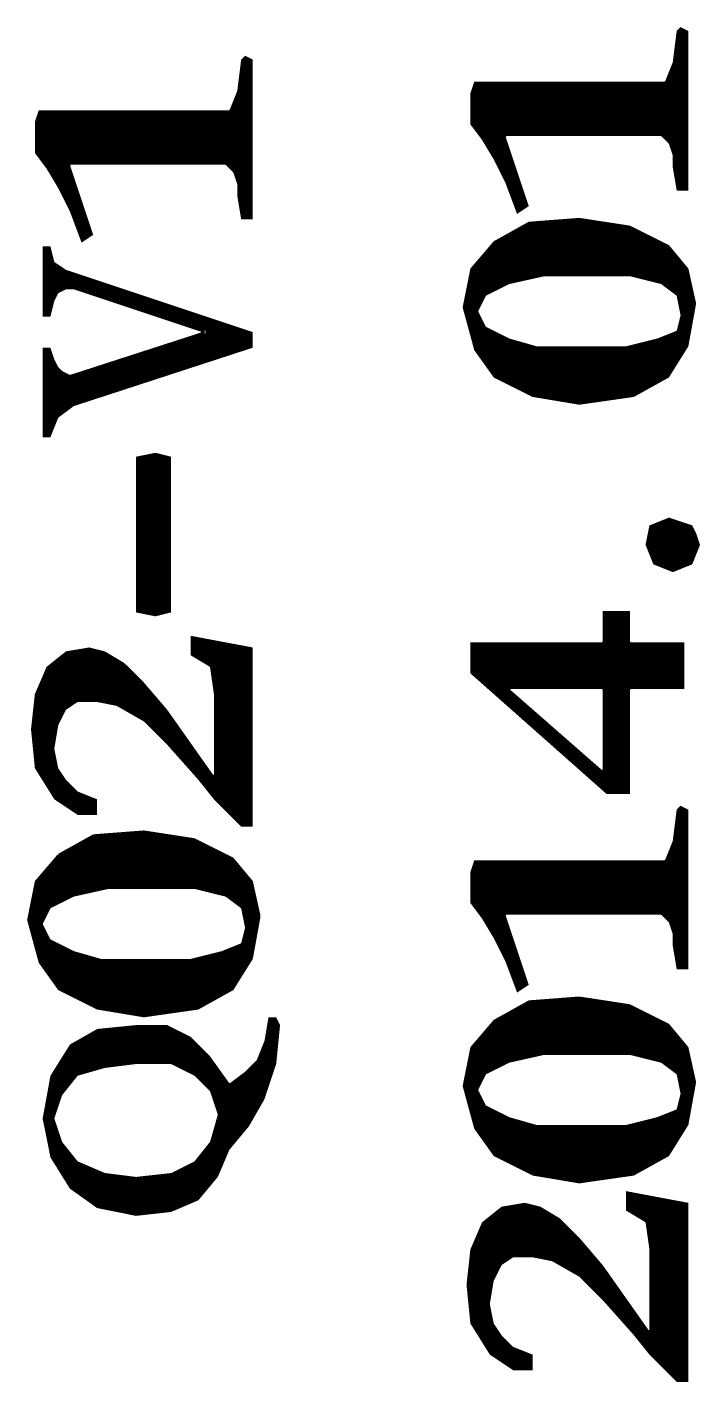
# Model space of a CAD drawing. Extents: x 24 to 194, y 25 to 135.
# Drawn here: x 124.43 to 128.82, y 44.69 to 53.53 of the extents above; entities that cross this region are included whole.
import ezdxf

# ---------------------------------------------------------------- set-up
doc = ezdxf.new("R2010")
doc.units = 0
doc.layers.add('SILKSCREENTOP_P', color=7, linetype='CONTINUOUS')

msp = doc.modelspace()

# ---------------------------------------------------------------- linework, layer by layer
at = {"layer": 'SILKSCREENTOP_P', "const_width": 0.0254}
for points in [[(128.730502, 53.497988), (128.694942, 53.515768), (128.679194, 53.50002), (128.654302, 53.301138), (128.65354, 53.297836), (128.60274, 53.170836), (128.590802, 53.162962), (127.355346, 53.162962), (127.333502, 53.09743), (127.333502, 52.900326), (127.407162, 52.802282), (127.407924, 52.801012), (127.484124, 52.674012), (127.484632, 52.67325), (127.560832, 52.52085), (127.56134, 52.51958), (127.631952, 52.331366), (127.686816, 52.367942), (127.537464, 52.815998), (127.549402, 52.832762), (128.565402, 52.832762), (128.574546, 52.828952), (128.625346, 52.778152), (128.628394, 52.773326), (128.653794, 52.697126), (128.654302, 52.693062), (128.654302, 52.617878), (128.677924, 52.477162), (128.730502, 52.477162), (128.730502, 53.497988)], [(128.6764, 52.485544), (128.6764, 53.478176)], [(128.7018, 52.477162), (128.7018, 53.512212)], [(128.7272, 52.477162), (128.7272, 53.499512)], [(125.888496, 53.311298), (125.852936, 53.329078), (125.837188, 53.31333), (125.812296, 53.114448), (125.811534, 53.111146), (125.760734, 52.984146), (125.748796, 52.976272), (124.51334, 52.976272), (124.491496, 52.91074), (124.491496, 52.71389), (124.565156, 52.615592), (124.565918, 52.614576), (124.642118, 52.487576), (124.642626, 52.48656), (124.718826, 52.33416), (124.719334, 52.33289), (124.789946, 52.144676), (124.84481, 52.181252), (124.695458, 52.629308), (124.707396, 52.646072), (125.723396, 52.646072), (125.73254, 52.642262), (125.78334, 52.591462), (125.786388, 52.586636), (125.811788, 52.510436), (125.812296, 52.506372), (125.812296, 52.431188), (125.835918, 52.290472), (125.888496, 52.290472), (125.888496, 53.311298)], [(125.857, 52.290472), (125.857, 53.327046)], [(125.8824, 52.290472), (125.8824, 53.314346)], [(128.651, 52.705254), (128.651, 53.29174)], [(125.8316, 52.315872), (125.8316, 53.269134)], [(128.6256, 52.777898), (128.6256, 53.22824)], [(127.3556, 52.871116), (127.3556, 53.162962)], [(127.381, 52.83708), (127.381, 53.162962)], [(127.4064, 52.803298), (127.4064, 53.162962)], [(127.4318, 52.761388), (127.4318, 53.162962)], [(127.4572, 52.71897), (127.4572, 53.162962)], [(127.4826, 52.676806), (127.4826, 53.162962)], [(127.508, 52.626514), (127.508, 53.162962)], [(127.5334, 52.575714), (127.5334, 53.162962)], [(127.5588, 52.832762), (127.5588, 53.162962)], [(127.5842, 52.832762), (127.5842, 53.162962)], [(127.6096, 52.832762), (127.6096, 53.162962)], [(127.635, 52.832762), (127.635, 53.162962)], [(127.6604, 52.832762), (127.6604, 53.162962)], [(127.6858, 52.832762), (127.6858, 53.162962)], [(127.7112, 52.832762), (127.7112, 53.162962)], [(127.7366, 52.832762), (127.7366, 53.162962)], [(127.762, 52.832762), (127.762, 53.162962)], [(127.7874, 52.832762), (127.7874, 53.162962)], [(127.8128, 52.832762), (127.8128, 53.162962)], [(127.8382, 52.832762), (127.8382, 53.162962)], [(127.8636, 52.832762), (127.8636, 53.162962)], [(127.889, 52.832762), (127.889, 53.162962)], [(127.9144, 52.832762), (127.9144, 53.162962)], [(127.9398, 52.832762), (127.9398, 53.162962)], [(127.9652, 52.832762), (127.9652, 53.162962)], [(127.9906, 52.832762), (127.9906, 53.162962)], [(128.016, 52.832762), (128.016, 53.162962)], [(128.0414, 52.832762), (128.0414, 53.162962)], [(128.0668, 52.832762), (128.0668, 53.162962)], [(128.0922, 52.832762), (128.0922, 53.162962)], [(128.1176, 52.832762), (128.1176, 53.162962)], [(128.143, 52.832762), (128.143, 53.162962)], [(128.1684, 52.832762), (128.1684, 53.162962)], [(128.1938, 52.832762), (128.1938, 53.162962)], [(128.2192, 52.832762), (128.2192, 53.162962)], [(128.2446, 52.832762), (128.2446, 53.162962)], [(128.27, 52.832762), (128.27, 53.162962)], [(128.2954, 52.832762), (128.2954, 53.162962)], [(128.3208, 52.832762), (128.3208, 53.162962)], [(128.3462, 52.832762), (128.3462, 53.162962)], [(128.3716, 52.832762), (128.3716, 53.162962)], [(128.397, 52.832762), (128.397, 53.162962)], [(128.4224, 52.832762), (128.4224, 53.162962)], [(128.4478, 52.832762), (128.4478, 53.162962)], [(128.4732, 52.832762), (128.4732, 53.162962)], [(128.4986, 52.832762), (128.4986, 53.162962)], [(128.524, 52.832762), (128.524, 53.162962)], [(128.5494, 52.832762), (128.5494, 53.162962)], [(128.5748, 52.828698), (128.5748, 53.162962)], [(128.6002, 52.803298), (128.6002, 53.167026)], [(125.7808, 52.594002), (125.7808, 53.034692)], [(125.8062, 52.526946), (125.8062, 53.098192)], [(124.5108, 52.688236), (124.5108, 52.968398)], [(124.5362, 52.6542), (124.5362, 52.976272)], [(124.5616, 52.620418), (124.5616, 52.976272)], [(124.587, 52.57927), (124.587, 52.976272)], [(124.6124, 52.537106), (124.6124, 52.976272)], [(124.6378, 52.494688), (124.6378, 52.976272)], [(124.6632, 52.445412), (124.6632, 52.976272)], [(124.6886, 52.394612), (124.6886, 52.976272)], [(124.714, 52.646072), (124.714, 52.976272)], [(124.7394, 52.646072), (124.7394, 52.976272)], [(124.7648, 52.646072), (124.7648, 52.976272)], [(124.7902, 52.646072), (124.7902, 52.976272)], [(124.8156, 52.646072), (124.8156, 52.976272)], [(124.841, 52.646072), (124.841, 52.976272)], [(124.8664, 52.646072), (124.8664, 52.976272)], [(124.8918, 52.646072), (124.8918, 52.976272)], [(124.9172, 52.646072), (124.9172, 52.976272)], [(124.9426, 52.646072), (124.9426, 52.976272)], [(124.968, 52.646072), (124.968, 52.976272)], [(124.9934, 52.646072), (124.9934, 52.976272)], [(125.0188, 52.646072), (125.0188, 52.976272)], [(125.0442, 52.646072), (125.0442, 52.976272)], [(125.0696, 52.646072), (125.0696, 52.976272)], [(125.095, 52.646072), (125.095, 52.976272)], [(125.1204, 52.646072), (125.1204, 52.976272)], [(125.1458, 52.646072), (125.1458, 52.976272)], [(125.1712, 52.646072), (125.1712, 52.976272)], [(125.1966, 52.646072), (125.1966, 52.976272)], [(125.222, 52.646072), (125.222, 52.976272)], [(125.2474, 52.646072), (125.2474, 52.976272)], [(125.2728, 52.646072), (125.2728, 52.976272)], [(125.2982, 52.646072), (125.2982, 52.976272)], [(125.3236, 52.646072), (125.3236, 52.976272)], [(125.349, 52.646072), (125.349, 52.976272)], [(125.3744, 52.646072), (125.3744, 52.976272)], [(125.3998, 52.646072), (125.3998, 52.976272)], [(125.4252, 52.646072), (125.4252, 52.976272)], [(125.4506, 52.646072), (125.4506, 52.976272)], [(125.476, 52.646072), (125.476, 52.976272)], [(125.5014, 52.646072), (125.5014, 52.976272)], [(125.5268, 52.646072), (125.5268, 52.976272)], [(125.5522, 52.646072), (125.5522, 52.976272)], [(125.5776, 52.646072), (125.5776, 52.976272)], [(125.603, 52.646072), (125.603, 52.976272)], [(125.6284, 52.646072), (125.6284, 52.976272)], [(125.6538, 52.646072), (125.6538, 52.976272)], [(125.6792, 52.646072), (125.6792, 52.976272)], [(125.7046, 52.646072), (125.7046, 52.976272)], [(125.73, 52.644294), (125.73, 52.976272)], [(125.7554, 52.619402), (125.7554, 52.97805)], [(127.5588, 52.524914), (127.5588, 52.751736)], [(127.5842, 52.458874), (127.5842, 52.675536)], [(127.6096, 52.391056), (127.6096, 52.599336)], [(124.714, 52.343812), (124.714, 52.573682)], [(124.7394, 52.27955), (124.7394, 52.497482)], [(127.635, 52.333398), (127.635, 52.523136)], [(124.7648, 52.211732), (124.7648, 52.421282)], [(127.6604, 52.350416), (127.6604, 52.446936)], [(124.7902, 52.14493), (124.7902, 52.345082)], [(127.6858, 52.367434), (127.6858, 52.370736)], [(124.8156, 52.161948), (124.8156, 52.268882)], [(128.781048, 51.727608), (128.731518, 51.95062), (128.608328, 52.098702), (128.358392, 52.22367), (128.031494, 52.273708), (127.705612, 52.248816), (127.48133, 52.124102), (127.33274, 51.95062), (127.28321, 51.70297), (127.357886, 51.42865), (127.481838, 51.255168), (127.731266, 51.130454), (128.032256, 51.080162), (128.383538, 51.130454), (128.607312, 51.25466), (128.731264, 51.453034), (128.781048, 51.727608)], [(127.6858, 51.892454), (127.6858, 52.23764)], [(127.7112, 51.898042), (127.7112, 52.24907)], [(127.7366, 51.90363), (127.7366, 52.251102)], [(127.762, 51.909472), (127.762, 52.253134)], [(127.7874, 51.91506), (127.7874, 52.255166)], [(127.8128, 51.918362), (127.8128, 52.256944)], [(127.8382, 51.918362), (127.8382, 52.258976)], [(127.8636, 51.918362), (127.8636, 52.261008)], [(127.889, 51.918362), (127.889, 52.262786)], [(127.9144, 51.918362), (127.9144, 52.264818)], [(127.9398, 51.918362), (127.9398, 52.26685)], [(127.9652, 51.918362), (127.9652, 52.268628)], [(127.9906, 51.918362), (127.9906, 52.27066)], [(128.016, 51.918362), (128.016, 52.272692)], [(128.0414, 51.918362), (128.0414, 52.272438)], [(128.0668, 51.918362), (128.0668, 52.268374)], [(128.0922, 51.918362), (128.0922, 52.264564)], [(128.1176, 51.918362), (128.1176, 52.2605)], [(128.143, 51.918362), (128.143, 52.25669)], [(128.1684, 51.918362), (128.1684, 52.25288)], [(128.1938, 51.918362), (128.1938, 52.248816)], [(128.2192, 51.918362), (128.2192, 52.245006)], [(128.2446, 51.918362), (128.2446, 52.240942)], [(128.27, 51.918362), (128.27, 52.237132)], [(128.2954, 51.918362), (128.2954, 52.233322)], [(128.3208, 51.918362), (128.3208, 52.229258)], [(124.841, 52.178712), (124.841, 52.192682)], [(127.508, 51.835558), (127.508, 52.139088)], [(127.5334, 51.848258), (127.5334, 52.153058)], [(127.5588, 51.860958), (127.5588, 52.167282)], [(127.5842, 51.869848), (127.5842, 52.181252)], [(127.6096, 51.875436), (127.6096, 52.195476)], [(127.635, 51.881278), (127.635, 52.209446)], [(127.6604, 51.886866), (127.6604, 52.22367)], [(128.3462, 51.918362), (128.3462, 52.225448)], [(128.3716, 51.91633), (128.3716, 52.216812)], [(128.397, 51.90998), (128.397, 52.204112)], [(128.4224, 51.90363), (128.4224, 52.191412)], [(128.4478, 51.89728), (128.4478, 52.178712)], [(128.4732, 51.89093), (128.4732, 52.166012)], [(128.4986, 51.88458), (128.4986, 52.153312)], [(128.524, 51.87823), (128.524, 52.140612)], [(125.888496, 51.532028), (124.677932, 51.93538), (124.675138, 51.936904), (124.598938, 51.987704), (124.593604, 51.995324), (124.57049, 52.087272), (124.542296, 52.087272), (124.542296, 51.655472), (124.57049, 51.655472), (124.593604, 51.74742), (124.59462, 51.74996), (124.62002, 51.80076), (124.625608, 51.806602), (124.676408, 51.832002), (124.681996, 51.833272), (124.732796, 51.833272), (124.73686, 51.83251), (125.57506, 51.55311), (125.57506, 51.52898), (124.71146, 51.24958), (124.701808, 51.250342), (124.651008, 51.275742), (124.647706, 51.278028), (124.622306, 51.303428), (124.62002, 51.30673), (124.59462, 51.35753), (124.593858, 51.359308), (124.571252, 51.426872), (124.542296, 51.426872), (124.542296, 50.868072), (124.57176, 50.868072), (124.619512, 50.986944), (124.623576, 50.992532), (124.725176, 51.068732), (124.728986, 51.07051), (125.888496, 51.448716), (125.888496, 51.532028)], [(124.5616, 51.655472), (124.5616, 52.087272)], [(127.4318, 51.797458), (127.4318, 52.06619)], [(127.4572, 51.810158), (127.4572, 52.095908)], [(127.4826, 51.822858), (127.4826, 52.124864)], [(128.5494, 51.87188), (128.5494, 52.127912)], [(128.5748, 51.863752), (128.5748, 52.115212)], [(128.6002, 51.844702), (128.6002, 52.102512)], [(128.6256, 51.825652), (128.6256, 52.077874)], [(124.587, 51.721258), (124.587, 52.021486)], [(124.6124, 51.785774), (124.6124, 51.978814)], [(124.6378, 51.812698), (124.6378, 51.961796)], [(127.3556, 51.437032), (127.3556, 51.97729)], [(127.381, 51.724052), (127.381, 52.007008)], [(127.4064, 51.774852), (127.4064, 52.036726)], [(128.651, 51.806602), (128.651, 52.047394)], [(128.6764, 51.787298), (128.6764, 52.016914)], [(128.7018, 51.669696), (128.7018, 51.986434)], [(124.6632, 51.825398), (124.6632, 51.944778)], [(124.6886, 51.833272), (124.6886, 51.932078)], [(124.714, 51.833272), (124.714, 51.923442)], [(124.7394, 51.831748), (124.7394, 51.91506)], [(124.7648, 51.823366), (124.7648, 51.906678)], [(124.7902, 51.81473), (124.7902, 51.898042)], [(124.8156, 51.806348), (124.8156, 51.88966)], [(124.841, 51.797966), (124.841, 51.881278)], [(127.3302, 51.53025), (127.3302, 51.938428)], [(128.704848, 51.648614), (128.679448, 51.547014), (128.671828, 51.538124), (128.544828, 51.487324), (128.54305, 51.486816), (128.33985, 51.436016), (128.336802, 51.435762), (127.752602, 51.435762), (127.7493, 51.43627), (127.5715, 51.48707), (127.569214, 51.487832), (127.416814, 51.564032), (127.411226, 51.56962), (127.360426, 51.67122), (127.360426, 51.68265), (127.411226, 51.78425), (127.416814, 51.789838), (127.569214, 51.866038), (127.572008, 51.867308), (127.800608, 51.918108), (127.803402, 51.918362), (128.362202, 51.918362), (128.36525, 51.917854), (128.56845, 51.867054), (128.573022, 51.865022), (128.674622, 51.788822), (128.679448, 51.781202), (128.704848, 51.654202), (128.704848, 51.648614)], [(128.7272, 51.446684), (128.7272, 51.955954)], [(124.8664, 51.78933), (124.8664, 51.872642)], [(124.8918, 51.780948), (124.8918, 51.86426)], [(124.9172, 51.772566), (124.9172, 51.855878)], [(124.9426, 51.76393), (124.9426, 51.847242)], [(124.968, 51.755548), (124.968, 51.83886)], [(124.9934, 51.747166), (124.9934, 51.830478)], [(125.0188, 51.73853), (125.0188, 51.821842)], [(125.0442, 51.730148), (125.0442, 51.81346)], [(125.0696, 51.721766), (125.0696, 51.805078)], [(125.095, 51.71313), (125.095, 51.796442)], [(125.1204, 51.704748), (125.1204, 51.78806)], [(127.3048, 51.623214), (127.3048, 51.811428)], [(128.7526, 51.570636), (128.7526, 51.855878)], [(125.1458, 51.696366), (125.1458, 51.779678)], [(125.1712, 51.68773), (125.1712, 51.771042)], [(125.1966, 51.679348), (125.1966, 51.76266)], [(125.222, 51.670966), (125.222, 51.754278)], [(125.2474, 51.66233), (125.2474, 51.745642)], [(125.2728, 51.653948), (125.2728, 51.73726)], [(125.2982, 51.645566), (125.2982, 51.728878)], [(125.3236, 51.63693), (125.3236, 51.720242)], [(125.349, 51.628548), (125.349, 51.71186)], [(125.3744, 51.620166), (125.3744, 51.703478)], [(128.778, 51.710336), (128.778, 51.741578)], [(125.3998, 51.61153), (125.3998, 51.694842)], [(125.4252, 51.603148), (125.4252, 51.68646)], [(125.4506, 51.594766), (125.4506, 51.678078)], [(125.476, 51.58613), (125.476, 51.669442)], [(125.5014, 51.577748), (125.5014, 51.66106)], [(125.5268, 51.569366), (125.5268, 51.652678)], [(125.5522, 51.56073), (125.5522, 51.644042)], [(125.5776, 51.552094), (125.5776, 51.63566)], [(125.603, 51.355752), (125.603, 51.627278)], [(125.6284, 51.36388), (125.6284, 51.618642)], [(125.6538, 51.372262), (125.6538, 51.61026)], [(127.381, 51.396138), (127.381, 51.629818)], [(128.7018, 51.406044), (128.7018, 51.636676)], [(125.5522, 51.338988), (125.5522, 51.521614)], [(125.5776, 51.34737), (125.5776, 51.53025)], [(125.6792, 51.38039), (125.6792, 51.601878)], [(125.7046, 51.388772), (125.7046, 51.593242)], [(125.73, 51.397154), (125.73, 51.58486)], [(125.7554, 51.405282), (125.7554, 51.576478)], [(125.7808, 51.413664), (125.7808, 51.567842)], [(125.8062, 51.421792), (125.8062, 51.55946)], [(125.8316, 51.430174), (125.8316, 51.551078)], [(125.857, 51.438556), (125.857, 51.542442)], [(125.8824, 51.446684), (125.8824, 51.53406)], [(127.4064, 51.360578), (127.4064, 51.579018)], [(127.4318, 51.325018), (127.4318, 51.556412)], [(127.4572, 51.289458), (127.4572, 51.543712)], [(127.4826, 51.25466), (127.4826, 51.531012)], [(128.6256, 51.284124), (128.6256, 51.519836)], [(128.651, 51.324764), (128.651, 51.529996)], [(128.6764, 51.365404), (128.6764, 51.541426)], [(125.2982, 51.256184), (125.2982, 51.439572)], [(125.3236, 51.264566), (125.3236, 51.4477)], [(125.349, 51.272694), (125.349, 51.455828)], [(125.3744, 51.281076), (125.3744, 51.46421)], [(125.3998, 51.289458), (125.3998, 51.472338)], [(125.4252, 51.297586), (125.4252, 51.48072)], [(125.4506, 51.305968), (125.4506, 51.488848)], [(125.476, 51.314096), (125.476, 51.496976)], [(125.5014, 51.322478), (125.5014, 51.505358)], [(125.5268, 51.33086), (125.5268, 51.513486)], [(127.508, 51.24196), (127.508, 51.518312)], [(127.5334, 51.22926), (127.5334, 51.505612)], [(127.5588, 51.21656), (127.5588, 51.492912)], [(127.5842, 51.20386), (127.5842, 51.48326)], [(127.6096, 51.19116), (127.6096, 51.476148)], [(127.635, 51.17846), (127.635, 51.468782)], [(127.6604, 51.16576), (127.6604, 51.46167)], [(127.6858, 51.15306), (127.6858, 51.454304)], [(127.7112, 51.14036), (127.7112, 51.446938)], [(127.7366, 51.129438), (127.7366, 51.439826)], [(127.762, 51.125374), (127.762, 51.435762)], [(127.7874, 51.121056), (127.7874, 51.435762)], [(127.8128, 51.116738), (127.8128, 51.435762)], [(127.8382, 51.112674), (127.8382, 51.435762)], [(127.8636, 51.108356), (127.8636, 51.435762)], [(127.889, 51.104038), (127.889, 51.435762)], [(127.9144, 51.099974), (127.9144, 51.435762)], [(127.9398, 51.095656), (127.9398, 51.435762)], [(127.9652, 51.091338), (127.9652, 51.435762)], [(127.9906, 51.087274), (127.9906, 51.435762)], [(128.016, 51.082956), (128.016, 51.435762)], [(128.0414, 51.081686), (128.0414, 51.435762)], [(128.0668, 51.085242), (128.0668, 51.435762)], [(128.0922, 51.088798), (128.0922, 51.435762)], [(128.1176, 51.092354), (128.1176, 51.435762)], [(128.143, 51.096164), (128.143, 51.435762)], [(128.1684, 51.09972), (128.1684, 51.435762)], [(128.1938, 51.103276), (128.1938, 51.435762)], [(128.2192, 51.107086), (128.2192, 51.435762)], [(128.2446, 51.110642), (128.2446, 51.435762)], [(128.27, 51.114198), (128.27, 51.435762)], [(128.2954, 51.117754), (128.2954, 51.435762)], [(128.3208, 51.121564), (128.3208, 51.435762)], [(128.3462, 51.12512), (128.3462, 51.43754)], [(128.3716, 51.128676), (128.3716, 51.44389)], [(128.397, 51.13782), (128.397, 51.45024)], [(128.4224, 51.152044), (128.4224, 51.45659)], [(128.4478, 51.166014), (128.4478, 51.46294)], [(128.4732, 51.180238), (128.4732, 51.46929)], [(128.4986, 51.194462), (128.4986, 51.47564)], [(128.524, 51.208432), (128.524, 51.48199)], [(128.5494, 51.222656), (128.5494, 51.489356)], [(128.5748, 51.236626), (128.5748, 51.499516)], [(128.6002, 51.25085), (128.6002, 51.509676)], [(124.5616, 50.868072), (124.5616, 51.426872)], [(124.587, 50.905918), (124.587, 51.379882)], [(125.0188, 51.165252), (125.0188, 51.349148)], [(125.0442, 51.17338), (125.0442, 51.357276)], [(125.0696, 51.181762), (125.0696, 51.365658)], [(125.095, 51.18989), (125.095, 51.373786)], [(125.1204, 51.198272), (125.1204, 51.381914)], [(125.1458, 51.206654), (125.1458, 51.390296)], [(125.1712, 51.214782), (125.1712, 51.398424)], [(125.1966, 51.223164), (125.1966, 51.406552)], [(125.222, 51.231292), (125.222, 51.414934)], [(125.2474, 51.239674), (125.2474, 51.423062)], [(125.2728, 51.248056), (125.2728, 51.43119)], [(124.6124, 50.969418), (124.6124, 51.32197)], [(124.6378, 51.0032), (124.6378, 51.287934)], [(124.6632, 51.02225), (124.6632, 51.269646)], [(124.6886, 51.0413), (124.6886, 51.256946)], [(124.7394, 51.074066), (124.7394, 51.258724)], [(124.7648, 51.082194), (124.7648, 51.266852)], [(124.7902, 51.090576), (124.7902, 51.275234)], [(124.8156, 51.098958), (124.8156, 51.283362)], [(124.841, 51.107086), (124.841, 51.29149)], [(124.8664, 51.115468), (124.8664, 51.299872)], [(124.8918, 51.123596), (124.8918, 51.308)], [(124.9172, 51.131978), (124.9172, 51.316128)], [(124.9426, 51.14036), (124.9426, 51.32451)], [(124.968, 51.148488), (124.968, 51.332638)], [(124.9934, 51.15687), (124.9934, 51.34102)], [(124.714, 51.06035), (124.714, 51.250596)], [(125.355096, 50.718466), (125.265942, 50.740818), (125.151896, 50.717958), (125.151896, 49.722786), (125.265942, 49.699926), (125.355096, 49.722278), (125.355096, 50.718466)], [(125.1966, 49.713896), (125.1966, 50.726848)], [(125.222, 49.708816), (125.222, 50.731928)], [(125.2474, 49.703736), (125.2474, 50.737008)], [(125.2728, 49.701704), (125.2728, 50.73904)], [(125.2982, 49.708054), (125.2982, 50.73269)], [(125.3236, 49.714404), (125.3236, 50.72634)], [(125.1712, 49.718976), (125.1712, 50.721768)], [(125.349, 49.720754), (125.349, 50.71999)], [(128.80594, 50.153316), (128.782318, 50.224436), (128.759712, 50.269648), (128.61671, 50.3174), (128.500378, 50.270664), (128.47701, 50.154332), (128.524508, 50.035714), (128.641602, 49.988978), (128.75895, 50.035714), (128.80594, 50.153316)], [(128.5494, 50.025808), (128.5494, 50.290476)], [(128.5748, 50.015648), (128.5748, 50.300636)], [(128.6002, 50.005488), (128.6002, 50.310796)], [(128.6256, 49.995328), (128.6256, 50.314352)], [(128.651, 49.992534), (128.651, 50.305716)], [(128.6764, 50.002694), (128.6764, 50.297334)], [(128.7018, 50.012854), (128.7018, 50.288952)], [(128.4986, 50.100484), (128.4986, 50.262028)], [(128.524, 50.036984), (128.524, 50.280316)], [(128.7272, 50.023014), (128.7272, 50.280316)], [(128.7526, 50.033174), (128.7526, 50.271934)], [(128.778, 50.083466), (128.778, 50.232818)], [(128.8034, 50.146966), (128.8034, 50.160936)], [(128.705102, 49.505362), (128.362202, 49.505362), (128.349502, 49.518062), (128.349502, 49.708562), (128.197102, 49.708562), (128.197102, 49.518062), (128.184402, 49.505362), (127.333502, 49.505362), (127.333502, 49.32045), (128.214628, 48.540162), (128.349502, 48.540162), (128.349502, 49.213262), (128.362202, 49.225962), (128.705102, 49.225962), (128.705102, 49.505362)], [(128.2192, 48.540162), (128.2192, 49.708562)], [(128.2446, 48.540162), (128.2446, 49.708562)], [(128.27, 48.540162), (128.27, 49.708562)], [(128.2954, 48.540162), (128.2954, 49.708562)], [(128.3208, 48.540162), (128.3208, 49.708562)], [(128.3462, 48.540162), (128.3462, 49.708562)], [(125.888496, 49.473104), (125.507496, 49.544732), (125.507496, 49.440084), (125.6284, 49.367694), (125.634496, 49.35855), (125.659896, 49.18075), (125.659896, 49.178972), (125.659896, 48.645572), (125.636782, 48.638206), (125.33249, 49.069498), (125.180852, 49.246536), (125.055122, 49.372012), (124.93117, 49.446434), (124.833888, 49.470818), (124.68733, 49.446434), (124.56541, 49.348898), (124.491242, 49.17567), (124.46635, 48.950372), (124.491242, 48.700436), (124.615194, 48.502062), (124.762006, 48.404272), (124.872496, 48.404272), (124.872496, 48.484536), (124.753624, 48.532034), (124.749306, 48.534828), (124.673106, 48.611028), (124.671582, 48.61306), (124.620782, 48.68926), (124.61875, 48.693832), (124.59335, 48.820832), (124.593096, 48.823372), (124.59335, 48.825404), (124.61875, 48.977804), (124.62002, 48.98136), (124.67082, 49.08296), (124.675138, 49.087786), (124.751338, 49.138586), (124.758196, 49.140872), (124.885196, 49.140872), (124.887736, 49.140618), (125.014736, 49.115218), (125.018546, 49.113694), (125.196346, 49.012094), (125.19914, 49.010062), (125.35154, 48.857662), (125.352048, 48.857154), (125.555248, 48.628554), (125.555502, 48.628046), (125.656848, 48.501554), (125.83033, 48.328072), (125.888496, 48.328072), (125.888496, 49.473104)], [(125.5268, 49.428654), (125.5268, 49.540922)], [(125.5522, 49.413414), (125.5522, 49.53635)], [(125.5776, 49.398174), (125.5776, 49.531524)], [(125.603, 49.382934), (125.603, 49.526698)], [(125.6284, 49.367694), (125.6284, 49.521872)], [(125.6538, 49.222914), (125.6538, 49.5173)], [(125.6792, 48.479202), (125.6792, 49.512474)], [(125.7046, 48.453802), (125.7046, 49.507648)], [(125.73, 48.428402), (125.73, 49.502822)], [(125.7554, 48.403002), (125.7554, 49.49825)], [(125.7808, 48.377602), (125.7808, 49.493424)], [(125.8062, 48.352202), (125.8062, 49.488598)], [(127.3556, 49.300892), (127.3556, 49.505362)], [(127.381, 49.27854), (127.381, 49.505362)], [(127.4064, 49.255934), (127.4064, 49.505362)], [(127.4318, 49.233582), (127.4318, 49.505362)], [(127.4572, 49.210976), (127.4572, 49.505362)], [(127.4826, 49.188624), (127.4826, 49.505362)], [(127.508, 49.166018), (127.508, 49.505362)], [(127.5334, 49.143412), (127.5334, 49.505362)], [(127.5588, 49.12106), (127.5588, 49.505362)], [(127.5842, 49.225962), (127.5842, 49.505362)], [(127.6096, 49.225962), (127.6096, 49.505362)], [(127.635, 49.225962), (127.635, 49.505362)], [(127.6604, 49.225962), (127.6604, 49.505362)], [(127.6858, 49.225962), (127.6858, 49.505362)], [(127.7112, 49.225962), (127.7112, 49.505362)], [(127.7366, 49.225962), (127.7366, 49.505362)], [(127.762, 49.225962), (127.762, 49.505362)], [(127.7874, 49.225962), (127.7874, 49.505362)], [(127.8128, 49.225962), (127.8128, 49.505362)], [(127.8382, 49.225962), (127.8382, 49.505362)], [(127.8636, 49.225962), (127.8636, 49.505362)], [(127.889, 49.225962), (127.889, 49.505362)], [(127.9144, 49.225962), (127.9144, 49.505362)], [(127.9398, 49.225962), (127.9398, 49.505362)], [(127.9652, 49.225962), (127.9652, 49.505362)], [(127.9906, 49.225962), (127.9906, 49.505362)], [(128.016, 49.225962), (128.016, 49.505362)], [(128.0414, 49.225962), (128.0414, 49.505362)], [(128.0668, 49.225962), (128.0668, 49.505362)], [(128.0922, 49.225962), (128.0922, 49.505362)], [(128.1176, 49.225962), (128.1176, 49.505362)], [(128.143, 49.225962), (128.143, 49.505362)], [(128.1684, 49.225962), (128.1684, 49.505362)], [(128.1938, 49.221898), (128.1938, 49.509426)], [(128.3716, 49.225962), (128.3716, 49.505362)], [(128.397, 49.225962), (128.397, 49.505362)], [(128.4224, 49.225962), (128.4224, 49.505362)], [(128.4478, 49.225962), (128.4478, 49.505362)], [(128.4732, 49.225962), (128.4732, 49.505362)], [(128.4986, 49.225962), (128.4986, 49.505362)], [(128.524, 49.225962), (128.524, 49.505362)], [(128.5494, 49.225962), (128.5494, 49.505362)], [(128.5748, 49.225962), (128.5748, 49.505362)], [(128.6002, 49.225962), (128.6002, 49.505362)], [(128.6256, 49.225962), (128.6256, 49.505362)], [(128.651, 49.225962), (128.651, 49.505362)], [(128.6764, 49.225962), (128.6764, 49.505362)], [(128.7018, 49.225962), (128.7018, 49.505362)], [(124.6378, 49.017174), (124.6378, 49.406556)], [(124.6632, 49.067974), (124.6632, 49.426876)], [(124.6886, 49.09693), (124.6886, 49.446434)], [(124.714, 49.113948), (124.714, 49.450752)], [(124.7394, 49.130712), (124.7394, 49.45507)], [(124.7648, 49.140872), (124.7648, 49.459134)], [(124.7902, 49.140872), (124.7902, 49.463452)], [(124.8156, 49.140872), (124.8156, 49.46777)], [(124.841, 49.140872), (124.841, 49.46904)], [(124.8664, 49.140872), (124.8664, 49.46269)], [(124.8918, 49.139856), (124.8918, 49.45634)], [(124.9172, 49.134776), (124.9172, 49.44999)], [(124.9426, 49.129696), (124.9426, 49.439576)], [(124.968, 49.124616), (124.968, 49.424336)], [(124.9934, 49.119536), (124.9934, 49.409096)], [(125.8316, 48.328072), (125.8316, 49.483772)], [(125.857, 48.328072), (125.857, 49.4792)], [(125.8824, 48.328072), (125.8824, 49.474374)], [(124.5616, 48.587914), (124.5616, 49.339754)], [(124.587, 48.547274), (124.587, 49.365916)], [(124.6124, 48.939704), (124.6124, 49.386236)], [(125.0188, 49.113694), (125.0188, 49.393856)], [(125.0442, 49.099216), (125.0442, 49.378616)], [(125.0696, 49.084484), (125.0696, 49.357534)], [(125.095, 49.070006), (125.095, 49.332134)], [(124.5362, 48.628554), (124.5362, 49.280572)], [(125.1204, 49.055528), (125.1204, 49.306734)], [(125.1458, 49.04105), (125.1458, 49.281334)], [(125.1712, 49.026572), (125.1712, 49.255934)], [(125.1966, 49.012094), (125.1966, 49.227994)], [(128.197102, 49.213262), (128.197102, 48.679862), (128.17602, 48.67021), (127.56642, 49.20361), (127.574802, 49.225962), (128.184402, 49.225962), (128.197102, 49.213262)], [(124.5108, 48.669194), (124.5108, 49.221136)], [(125.222, 48.987202), (125.222, 49.198276)], [(125.2474, 48.961802), (125.2474, 49.168812)], [(125.2728, 48.936402), (125.2728, 49.139094)], [(127.5842, 49.098454), (127.5842, 49.188116)], [(127.6096, 49.076102), (127.6096, 49.166018)], [(127.635, 49.053496), (127.635, 49.143666)], [(124.4854, 48.758602), (124.4854, 49.122838)], [(125.2982, 48.911002), (125.2982, 49.109376)], [(125.3236, 48.885602), (125.3236, 49.079912)], [(125.349, 48.860202), (125.349, 49.04613)], [(127.6604, 49.031144), (127.6604, 49.121568)], [(127.6858, 49.008538), (127.6858, 49.099216)], [(127.7112, 48.985932), (127.7112, 49.077118)], [(127.7366, 48.96358), (127.7366, 49.054766)], [(125.3744, 48.832008), (125.3744, 49.010062)], [(125.3998, 48.803306), (125.3998, 48.973994)], [(127.762, 48.940974), (127.762, 49.032668)], [(127.7874, 48.918622), (127.7874, 49.010316)], [(127.8128, 48.896016), (127.8128, 48.988218)], [(127.8382, 48.873664), (127.8382, 48.965866)], [(125.4252, 48.774858), (125.4252, 48.93818)], [(125.4506, 48.746156), (125.4506, 48.902112)], [(127.8636, 48.851058), (127.8636, 48.943768)], [(127.889, 48.828452), (127.889, 48.921416)], [(127.9144, 48.8061), (127.9144, 48.899318)], [(127.9398, 48.783494), (127.9398, 48.876966)], [(125.476, 48.717708), (125.476, 48.866044)], [(125.5014, 48.689006), (125.5014, 48.83023)], [(125.5268, 48.660558), (125.5268, 48.794162)], [(127.9652, 48.761142), (127.9652, 48.854868)], [(127.9906, 48.738536), (127.9906, 48.832516)], [(128.016, 48.716184), (128.016, 48.810418)], [(128.0414, 48.693578), (128.0414, 48.788066)], [(124.6124, 48.506634), (124.6124, 48.725836)], [(125.5522, 48.631856), (125.5522, 48.758094)], [(125.5776, 48.600614), (125.5776, 48.72228)], [(128.0668, 48.670972), (128.0668, 48.765968)], [(128.0922, 48.64862), (128.0922, 48.743616)], [(128.1176, 48.626014), (128.1176, 48.721518)], [(128.143, 48.603662), (128.143, 48.699166)], [(124.6378, 48.487076), (124.6378, 48.663606)], [(124.6632, 48.470058), (124.6632, 48.625506)], [(125.603, 48.568864), (125.603, 48.686212)], [(125.6284, 48.537114), (125.6284, 48.650144)], [(125.6538, 48.505364), (125.6538, 48.63465)], [(128.1684, 48.581056), (128.1684, 48.677068)], [(128.1938, 48.558704), (128.1938, 48.671226)], [(124.6886, 48.453294), (124.6886, 48.595534)], [(124.714, 48.436276), (124.714, 48.570134)], [(124.7394, 48.419258), (124.7394, 48.544734)], [(124.7648, 48.404272), (124.7648, 48.527716)], [(124.7902, 48.404272), (124.7902, 48.517556)], [(124.8156, 48.404272), (124.8156, 48.507396)], [(124.841, 48.404272), (124.841, 48.497236)], [(124.8664, 48.404272), (124.8664, 48.487076)], [(128.730502, 48.417988), (128.694942, 48.435768), (128.679194, 48.42002), (128.654302, 48.221138), (128.65354, 48.217836), (128.60274, 48.090836), (128.590802, 48.082962), (127.355346, 48.082962), (127.333502, 48.01743), (127.333502, 47.820326), (127.407162, 47.722282), (127.407924, 47.721012), (127.484124, 47.594012), (127.484632, 47.59325), (127.560832, 47.44085), (127.56134, 47.43958), (127.631952, 47.251366), (127.686816, 47.287942), (127.537464, 47.735998), (127.549402, 47.752762), (128.565402, 47.752762), (128.574546, 47.748952), (128.625346, 47.698152), (128.628394, 47.693326), (128.653794, 47.617126), (128.654302, 47.613062), (128.654302, 47.537878), (128.677924, 47.397162), (128.730502, 47.397162), (128.730502, 48.417988)], [(128.7018, 47.397162), (128.7018, 48.432212)], [(128.6764, 47.405544), (128.6764, 48.398176)], [(128.7272, 47.397162), (128.7272, 48.419512)], [(125.939042, 47.730918), (125.889512, 47.95393), (125.766322, 48.102012), (125.516386, 48.22698), (125.189488, 48.277272), (124.863606, 48.252126), (124.639324, 48.127412)], [(124.8664, 47.900844), (124.8664, 48.25238)], [(124.8918, 47.906432), (124.8918, 48.254158)], [(124.9172, 47.91202), (124.9172, 48.25619)], [(124.9426, 47.917862), (124.9426, 48.258222)], [(124.968, 47.921672), (124.968, 48.26)], [(124.9934, 47.921672), (124.9934, 48.262032)], [(125.0188, 47.921672), (125.0188, 48.264064)], [(125.0442, 47.921672), (125.0442, 48.266096)], [(125.0696, 47.921672), (125.0696, 48.267874)], [(125.095, 47.921672), (125.095, 48.269906)], [(125.1204, 47.921672), (125.1204, 48.271938)], [(125.1458, 47.921672), (125.1458, 48.273716)], [(125.1712, 47.921672), (125.1712, 48.275748)], [(125.1966, 47.921672), (125.1966, 48.276002)], [(125.222, 47.921672), (125.222, 48.272192)], [(125.2474, 47.921672), (125.2474, 48.268382)], [(125.2728, 47.921672), (125.2728, 48.264318)], [(125.2982, 47.921672), (125.2982, 48.260508)], [(125.3236, 47.921672), (125.3236, 48.256444)], [(125.349, 47.921672), (125.349, 48.252634)], [(124.714, 47.862998), (124.714, 48.169068)], [(124.7394, 47.87265), (124.7394, 48.183038)], [(124.7648, 47.878238), (124.7648, 48.197262)], [(124.7902, 47.883826), (124.7902, 48.211232)], [(124.8156, 47.889414), (124.8156, 48.225456)], [(124.841, 47.895256), (124.841, 48.239426)], [(125.3744, 47.921672), (125.3744, 48.248824)], [(125.3998, 47.921672), (125.3998, 48.24476)], [(125.4252, 47.921672), (125.4252, 48.24095)], [(125.4506, 47.921672), (125.4506, 48.236886)], [(125.476, 47.921672), (125.476, 48.233076)], [(125.5014, 47.921672), (125.5014, 48.229266)], [(125.5268, 47.920402), (125.5268, 48.221646)], [(125.5522, 47.914052), (125.5522, 48.208946)], [(125.5776, 47.907702), (125.5776, 48.196246)], [(125.603, 47.901352), (125.603, 48.183546)], [(125.6284, 47.895002), (125.6284, 48.170846)], [(128.651, 47.625254), (128.651, 48.21174)], [(124.639324, 48.127412), (124.490734, 47.95393), (124.441204, 47.70628), (124.51588, 47.43196), (124.639832, 47.258478), (124.88926, 47.133764), (125.19025, 47.083472), (125.541532, 47.133764), (125.765306, 47.25797), (125.889258, 47.456344), (125.939042, 47.730918)], [(124.6124, 47.812198), (124.6124, 48.095916)], [(124.6378, 47.824898), (124.6378, 48.125634)], [(124.6632, 47.837598), (124.6632, 48.14062)], [(124.6886, 47.850298), (124.6886, 48.154844)], [(125.6538, 47.888652), (125.6538, 48.158146)], [(125.6792, 47.882302), (125.6792, 48.145446)], [(125.7046, 47.875952), (125.7046, 48.132746)], [(125.73, 47.869094), (125.73, 48.120046)], [(125.7554, 47.850044), (125.7554, 48.107346)], [(125.7808, 47.830994), (125.7808, 48.084486)], [(127.3556, 47.791116), (127.3556, 48.082962)], [(127.381, 47.75708), (127.381, 48.082962)], [(127.4064, 47.723298), (127.4064, 48.082962)], [(127.4318, 47.681388), (127.4318, 48.082962)], [(127.4572, 47.63897), (127.4572, 48.082962)], [(127.4826, 47.596806), (127.4826, 48.082962)], [(127.508, 47.546514), (127.508, 48.082962)], [(127.5334, 47.495714), (127.5334, 48.082962)], [(127.5588, 47.752762), (127.5588, 48.082962)], [(127.5842, 47.752762), (127.5842, 48.082962)], [(127.6096, 47.752762), (127.6096, 48.082962)], [(127.635, 47.752762), (127.635, 48.082962)], [(127.6604, 47.752762), (127.6604, 48.082962)], [(127.6858, 47.752762), (127.6858, 48.082962)], [(127.7112, 47.752762), (127.7112, 48.082962)], [(127.7366, 47.752762), (127.7366, 48.082962)], [(127.762, 47.752762), (127.762, 48.082962)], [(127.7874, 47.752762), (127.7874, 48.082962)], [(127.8128, 47.752762), (127.8128, 48.082962)], [(127.8382, 47.752762), (127.8382, 48.082962)], [(127.8636, 47.752762), (127.8636, 48.082962)], [(127.889, 47.752762), (127.889, 48.082962)], [(127.9144, 47.752762), (127.9144, 48.082962)], [(127.9398, 47.752762), (127.9398, 48.082962)], [(127.9652, 47.752762), (127.9652, 48.082962)], [(127.9906, 47.752762), (127.9906, 48.082962)], [(128.016, 47.752762), (128.016, 48.082962)], [(128.0414, 47.752762), (128.0414, 48.082962)], [(128.0668, 47.752762), (128.0668, 48.082962)], [(128.0922, 47.752762), (128.0922, 48.082962)], [(128.1176, 47.752762), (128.1176, 48.082962)], [(128.143, 47.752762), (128.143, 48.082962)], [(128.1684, 47.752762), (128.1684, 48.082962)], [(128.1938, 47.752762), (128.1938, 48.082962)], [(128.2192, 47.752762), (128.2192, 48.082962)], [(128.2446, 47.752762), (128.2446, 48.082962)], [(128.27, 47.752762), (128.27, 48.082962)], [(128.2954, 47.752762), (128.2954, 48.082962)], [(128.3208, 47.752762), (128.3208, 48.082962)], [(128.3462, 47.752762), (128.3462, 48.082962)], [(128.3716, 47.752762), (128.3716, 48.082962)], [(128.397, 47.752762), (128.397, 48.082962)], [(128.4224, 47.752762), (128.4224, 48.082962)], [(128.4478, 47.752762), (128.4478, 48.082962)], [(128.4732, 47.752762), (128.4732, 48.082962)], [(128.4986, 47.752762), (128.4986, 48.082962)], [(128.524, 47.752762), (128.524, 48.082962)], [(128.5494, 47.752762), (128.5494, 48.082962)], [(128.5748, 47.748698), (128.5748, 48.082962)], [(128.6002, 47.723298), (128.6002, 48.087026)], [(128.6256, 47.697898), (128.6256, 48.14824)], [(124.5362, 47.721774), (124.5362, 48.007016)], [(124.5616, 47.772574), (124.5616, 48.036734)], [(124.587, 47.799498), (124.587, 48.066452)], [(125.8062, 47.811944), (125.8062, 48.054006)], [(125.8316, 47.792894), (125.8316, 48.023526)], [(125.857, 47.686976), (125.857, 47.993046)], [(124.4854, 47.54372), (124.4854, 47.927768)], [(124.5108, 47.450756), (124.5108, 47.977552)], [(125.862842, 47.651924), (125.837442, 47.550324), (125.829822, 47.541434), (125.702822, 47.490634), (125.701044, 47.490126), (125.497844, 47.439326), (125.494796, 47.439072), (124.910596, 47.439072), (124.907294, 47.43958), (124.729494, 47.49038), (124.727208, 47.491142), (124.574808, 47.567342), (124.56922, 47.57293), (124.51842, 47.67453), (124.51842, 47.68596), (124.56922, 47.78756), (124.574808, 47.793402), (124.727208, 47.869602), (124.730002, 47.870618), (124.958602, 47.921418), (124.961396, 47.921672), (125.520196, 47.921672), (125.523244, 47.921164), (125.726444, 47.870364), (125.731016, 47.868332), (125.832616, 47.792132), (125.837442, 47.784512), (125.862842, 47.657512), (125.862842, 47.651924)], [(125.8824, 47.445422), (125.8824, 47.962566)], [(125.9078, 47.558706), (125.9078, 47.871888)], [(124.46, 47.636938), (124.46, 47.800768)], [(125.9332, 47.698406), (125.9332, 47.757588)], [(124.5362, 47.403512), (124.5362, 47.63897)], [(127.5588, 47.444914), (127.5588, 47.671736)], [(124.5616, 47.367952), (124.5616, 47.58817)], [(124.587, 47.332392), (124.587, 47.561246)], [(124.6124, 47.296832), (124.6124, 47.548546)], [(125.8316, 47.364142), (125.8316, 47.54245)], [(125.857, 47.404782), (125.857, 47.62881)], [(127.5842, 47.378874), (127.5842, 47.595536)], [(124.6378, 47.261272), (124.6378, 47.535846)], [(124.6632, 47.246794), (124.6632, 47.523146)], [(124.6886, 47.234094), (124.6886, 47.510446)], [(124.714, 47.221394), (124.714, 47.497746)], [(124.7394, 47.208694), (124.7394, 47.487332)], [(124.7648, 47.195994), (124.7648, 47.48022)], [(124.7902, 47.183294), (124.7902, 47.472854)], [(124.8156, 47.170594), (124.8156, 47.465742)], [(124.841, 47.157894), (124.841, 47.458376)], [(125.5776, 47.15383), (125.5776, 47.459392)], [(125.603, 47.1678), (125.603, 47.465742)], [(125.6284, 47.182024), (125.6284, 47.472092)], [(125.6538, 47.196248), (125.6538, 47.478442)], [(125.6792, 47.210218), (125.6792, 47.484792)], [(125.7046, 47.224442), (125.7046, 47.491396)], [(125.73, 47.238412), (125.73, 47.501556)], [(125.7554, 47.252636), (125.7554, 47.511716)], [(125.7808, 47.282862), (125.7808, 47.521876)], [(125.8062, 47.323502), (125.8062, 47.532036)], [(127.6096, 47.311056), (127.6096, 47.519336)], [(124.8664, 47.145194), (124.8664, 47.451264)], [(124.8918, 47.133256), (124.8918, 47.443898)], [(124.9172, 47.129192), (124.9172, 47.439072)], [(124.9426, 47.124874), (124.9426, 47.439072)], [(124.968, 47.120556), (124.968, 47.439072)], [(124.9934, 47.116492), (124.9934, 47.439072)], [(125.0188, 47.112174), (125.0188, 47.439072)], [(125.0442, 47.107856), (125.0442, 47.439072)], [(125.0696, 47.103792), (125.0696, 47.439072)], [(125.095, 47.099474), (125.095, 47.439072)], [(125.1204, 47.095156), (125.1204, 47.439072)], [(125.1458, 47.091092), (125.1458, 47.439072)], [(125.1712, 47.086774), (125.1712, 47.439072)], [(125.1966, 47.084488), (125.1966, 47.439072)], [(125.222, 47.088044), (125.222, 47.439072)], [(125.2474, 47.091854), (125.2474, 47.439072)], [(125.2728, 47.09541), (125.2728, 47.439072)], [(125.2982, 47.098966), (125.2982, 47.439072)], [(125.3236, 47.102522), (125.3236, 47.439072)], [(125.349, 47.106332), (125.349, 47.439072)], [(125.3744, 47.109888), (125.3744, 47.439072)], [(125.3998, 47.113444), (125.3998, 47.439072)], [(125.4252, 47.117254), (125.4252, 47.439072)], [(125.4506, 47.12081), (125.4506, 47.439072)], [(125.476, 47.124366), (125.476, 47.439072)], [(125.5014, 47.127922), (125.5014, 47.440342)], [(125.5268, 47.131732), (125.5268, 47.446692)], [(125.5522, 47.139606), (125.5522, 47.453042)], [(127.635, 47.253398), (127.635, 47.443136)], [(127.6604, 47.270416), (127.6604, 47.366936)], [(127.6858, 47.287434), (127.6858, 47.290736)], [(128.781048, 46.647608), (128.731518, 46.87062), (128.608328, 47.018702), (128.358392, 47.14367), (128.031494, 47.193708), (127.705612, 47.168816), (127.48133, 47.044102), (127.33274, 46.87062), (127.28321, 46.62297), (127.357886, 46.34865), (127.481838, 46.175168), (127.731266, 46.050454), (128.032256, 46.000162), (128.383538, 46.050454), (128.607312, 46.17466), (128.731264, 46.373034), (128.781048, 46.647608)], [(127.9652, 46.838362), (127.9652, 47.188628)], [(127.9906, 46.838362), (127.9906, 47.19066)], [(128.016, 46.838362), (128.016, 47.192692)], [(128.0414, 46.838362), (128.0414, 47.192438)], [(127.5842, 46.789848), (127.5842, 47.101252)], [(127.6096, 46.795436), (127.6096, 47.115476)], [(127.635, 46.801278), (127.635, 47.129446)], [(127.6604, 46.806866), (127.6604, 47.14367)], [(127.6858, 46.812454), (127.6858, 47.15764)], [(127.7112, 46.818042), (127.7112, 47.16907)], [(127.7366, 46.82363), (127.7366, 47.171102)], [(127.762, 46.829472), (127.762, 47.173134)], [(127.7874, 46.83506), (127.7874, 47.175166)], [(127.8128, 46.838362), (127.8128, 47.176944)], [(127.8382, 46.838362), (127.8382, 47.178976)], [(127.8636, 46.838362), (127.8636, 47.181008)], [(127.889, 46.838362), (127.889, 47.182786)], [(127.9144, 46.838362), (127.9144, 47.184818)], [(127.9398, 46.838362), (127.9398, 47.18685)], [(128.0668, 46.838362), (128.0668, 47.188374)], [(128.0922, 46.838362), (128.0922, 47.184564)], [(128.1176, 46.838362), (128.1176, 47.1805)], [(128.143, 46.838362), (128.143, 47.17669)], [(128.1684, 46.838362), (128.1684, 47.17288)], [(128.1938, 46.838362), (128.1938, 47.168816)], [(128.2192, 46.838362), (128.2192, 47.165006)], [(128.2446, 46.838362), (128.2446, 47.160942)], [(128.27, 46.838362), (128.27, 47.157132)], [(128.2954, 46.838362), (128.2954, 47.153322)], [(128.3208, 46.838362), (128.3208, 47.149258)], [(128.3462, 46.838362), (128.3462, 47.145448)], [(128.3716, 46.83633), (128.3716, 47.136812)], [(128.397, 46.82998), (128.397, 47.124112)], [(128.4224, 46.82363), (128.4224, 47.111412)], [(126.066042, 47.017432), (126.045722, 47.058072), (126.013718, 47.058072), (125.990096, 46.91634), (125.989334, 46.913546), (125.938534, 46.786546), (125.93574, 46.782228), (125.85954, 46.706028), (125.858016, 46.705012), (125.756416, 46.628812), (125.738636, 46.631606), (125.612144, 46.80839), (125.48743, 46.933358), (125.339348, 47.007272), (125.139958, 47.007272), (124.88926, 46.982126), (124.71654, 46.883574), (124.592588, 46.684946), (124.54255, 46.410372), (124.592588, 46.161198), (124.716794, 45.962062), (124.89053, 45.83811), (125.139704, 45.788072), (125.364494, 45.813218), (125.537976, 45.887386), (125.661674, 46.035976), (125.737112, 46.212252), (125.739144, 46.2153), (125.865382, 46.366684), (125.965712, 46.542452), (126.04115, 46.768512), (126.066042, 47.017432)], [(126.0094, 46.673262), (126.0094, 47.032672)], [(126.0348, 46.749462), (126.0348, 47.058072)], [(126.0602, 46.959012), (126.0602, 47.02937)], [(127.4572, 46.730158), (127.4572, 47.015908)], [(127.4826, 46.742858), (127.4826, 47.044864)], [(127.508, 46.755558), (127.508, 47.059088)], [(127.5334, 46.768258), (127.5334, 47.073058)], [(127.5588, 46.780958), (127.5588, 47.087282)], [(128.4478, 46.81728), (128.4478, 47.098712)], [(128.4732, 46.81093), (128.4732, 47.086012)], [(128.4986, 46.80458), (128.4986, 47.073312)], [(128.524, 46.79823), (128.524, 47.060612)], [(128.5494, 46.79188), (128.5494, 47.047912)], [(128.5748, 46.783752), (128.5748, 47.035212)], [(128.6002, 46.764702), (128.6002, 47.022512)], [(124.7902, 46.712124), (124.7902, 46.925484)], [(124.8156, 46.719236), (124.8156, 46.940216)], [(124.841, 46.726602), (124.841, 46.954694)], [(124.8664, 46.733714), (124.8664, 46.969172)], [(124.8918, 46.74108), (124.8918, 46.98238)], [(124.9172, 46.748446), (124.9172, 46.98492)], [(124.9426, 46.754034), (124.9426, 46.98746)], [(124.968, 46.757336), (124.968, 46.99)], [(124.9934, 46.760384), (124.9934, 46.99254)], [(125.0188, 46.763686), (125.0188, 46.99508)], [(125.0442, 46.766734), (125.0442, 46.99762)], [(125.0696, 46.770036), (125.0696, 47.00016)], [(125.095, 46.773084), (125.095, 47.0027)], [(125.1204, 46.776386), (125.1204, 47.00524)], [(125.1458, 46.778672), (125.1458, 47.007272)], [(125.1712, 46.778672), (125.1712, 47.007272)], [(125.1966, 46.778672), (125.1966, 47.007272)], [(125.222, 46.778672), (125.222, 47.007272)], [(125.2474, 46.778672), (125.2474, 47.007272)], [(125.2728, 46.778672), (125.2728, 47.007272)], [(125.2982, 46.778672), (125.2982, 47.007272)], [(125.3236, 46.778672), (125.3236, 47.007272)], [(125.349, 46.778672), (125.349, 47.002446)], [(125.3744, 46.776894), (125.3744, 46.989746)], [(125.3998, 46.764194), (125.3998, 46.977046)], [(125.4252, 46.751494), (125.4252, 46.964346)], [(125.4506, 46.738794), (125.4506, 46.951646)], [(125.476, 46.726094), (125.476, 46.938946)], [(127.381, 46.644052), (127.381, 46.927008)], [(127.4064, 46.694852), (127.4064, 46.956726)], [(127.4318, 46.717458), (127.4318, 46.98619)], [(128.6256, 46.745652), (128.6256, 46.997874)], [(128.651, 46.726602), (128.651, 46.967394)], [(128.6764, 46.707298), (128.6764, 46.936914)], [(124.6886, 46.62297), (124.6886, 46.83887)], [(124.714, 46.65472), (124.714, 46.87951)], [(124.7394, 46.68647), (124.7394, 46.896528)], [(124.7648, 46.704758), (124.7648, 46.911006)], [(125.5014, 46.713394), (125.5014, 46.919134)], [(125.5268, 46.700694), (125.5268, 46.893734)], [(125.5522, 46.675802), (125.5522, 46.868334)], [(125.5776, 46.650402), (125.5776, 46.842934)], [(125.9586, 46.530006), (125.9586, 46.837092)], [(125.984, 46.597062), (125.984, 46.900592)], [(127.3302, 46.45025), (127.3302, 46.858428)], [(127.3556, 46.357032), (127.3556, 46.89729)], [(128.704848, 46.568614), (128.679448, 46.467014), (128.671828, 46.458124), (128.544828, 46.407324), (128.54305, 46.406816), (128.33985, 46.356016), (128.336802, 46.355762), (127.752602, 46.355762), (127.7493, 46.35627), (127.5715, 46.40707), (127.569214, 46.407832), (127.416814, 46.484032), (127.411226, 46.48962), (127.360426, 46.59122), (127.360426, 46.60265), (127.411226, 46.70425), (127.416814, 46.709838), (127.569214, 46.786038), (127.572008, 46.787308), (127.800608, 46.838108), (127.803402, 46.838362), (128.362202, 46.838362), (128.36525, 46.837854), (128.56845, 46.787054), (128.573022, 46.785022), (128.674622, 46.708822), (128.679448, 46.701202), (128.704848, 46.574202), (128.704848, 46.568614)], [(128.7018, 46.589696), (128.7018, 46.906434)], [(128.7272, 46.366684), (128.7272, 46.875954)], [(125.684788, 46.432216), (125.633988, 46.254416), (125.631702, 46.250098), (125.530102, 46.123098), (125.526038, 46.119542), (125.373638, 46.043342), (125.36932, 46.042072), (125.14072, 46.016672), (125.137672, 46.016672), (124.934472, 46.042072), (124.93117, 46.043088), (124.75337, 46.119288), (124.74829, 46.123098), (124.64669, 46.250098), (124.644658, 46.253908), (124.593858, 46.406308), (124.593858, 46.414436), (124.644658, 46.566836), (124.64669, 46.570646), (124.74829, 46.697646), (124.754894, 46.701964), (124.932694, 46.752764), (124.934472, 46.753018), (125.137672, 46.778418), (125.139196, 46.778672), (125.367796, 46.778672), (125.373638, 46.777402), (125.526038, 46.701202), (125.52934, 46.698662), (125.63094, 46.597062), (125.633988, 46.592236), (125.684788, 46.439836), (125.684788, 46.432216)], [(124.6378, 46.546262), (124.6378, 46.75759)], [(124.6632, 46.59122), (124.6632, 46.79823)], [(125.603, 46.625002), (125.603, 46.817534)], [(125.6284, 46.599602), (125.6284, 46.785784)], [(125.6538, 46.532546), (125.6538, 46.750224)], [(125.9078, 46.441106), (125.9078, 46.754542)], [(125.9332, 46.485556), (125.9332, 46.779942)], [(128.7526, 46.490636), (128.7526, 46.775878)], [(124.6124, 46.470062), (124.6124, 46.71695)], [(125.6792, 46.456346), (125.6792, 46.714664)], [(125.7046, 46.136052), (125.7046, 46.679104)], [(125.8062, 46.295818), (125.8062, 46.66615)], [(125.8316, 46.326298), (125.8316, 46.6852)], [(125.857, 46.356778), (125.857, 46.70425)], [(125.8824, 46.396656), (125.8824, 46.729142)], [(127.3048, 46.543214), (127.3048, 46.731428)], [(128.778, 46.630336), (128.778, 46.661578)], [(124.587, 46.188376), (124.587, 46.65472)], [(125.73, 46.195234), (125.73, 46.643544)], [(125.7554, 46.234858), (125.7554, 46.62805)], [(125.7808, 46.265338), (125.7808, 46.6471)], [(124.5616, 46.315376), (124.5616, 46.51502)], [(127.381, 46.316138), (127.381, 46.549818)], [(127.4064, 46.280578), (127.4064, 46.499018)], [(128.7018, 46.326044), (128.7018, 46.556676)], [(125.6792, 46.07687), (125.6792, 46.412404)], [(127.4318, 46.245018), (127.4318, 46.476412)], [(127.4572, 46.209458), (127.4572, 46.463712)], [(127.4826, 46.17466), (127.4826, 46.451012)], [(127.508, 46.16196), (127.508, 46.438312)], [(127.5334, 46.14926), (127.5334, 46.425612)], [(127.5588, 46.13656), (127.5588, 46.412912)], [(127.5842, 46.12386), (127.5842, 46.40326)], [(127.6096, 46.11116), (127.6096, 46.396148)], [(128.4986, 46.114462), (128.4986, 46.39564)], [(128.524, 46.128432), (128.524, 46.40199)], [(128.5494, 46.142656), (128.5494, 46.409356)], [(128.5748, 46.156626), (128.5748, 46.419516)], [(128.6002, 46.17085), (128.6002, 46.429676)], [(128.6256, 46.204124), (128.6256, 46.439836)], [(128.651, 46.244764), (128.651, 46.449996)], [(128.6764, 46.285404), (128.6764, 46.461426)], [(124.6124, 46.129194), (124.6124, 46.350682)], [(125.6538, 46.026578), (125.6538, 46.323504)], [(127.635, 46.09846), (127.635, 46.388782)], [(127.6604, 46.08576), (127.6604, 46.38167)], [(127.6858, 46.07306), (127.6858, 46.374304)], [(127.7112, 46.06036), (127.7112, 46.366938)], [(127.7366, 46.049438), (127.7366, 46.359826)], [(127.762, 46.045374), (127.762, 46.355762)], [(127.7874, 46.041056), (127.7874, 46.355762)], [(127.8128, 46.036738), (127.8128, 46.355762)], [(127.8382, 46.032674), (127.8382, 46.355762)], [(127.8636, 46.028356), (127.8636, 46.355762)], [(127.889, 46.024038), (127.889, 46.355762)], [(127.9144, 46.019974), (127.9144, 46.355762)], [(127.9398, 46.015656), (127.9398, 46.355762)], [(127.9652, 46.011338), (127.9652, 46.355762)], [(127.9906, 46.007274), (127.9906, 46.355762)], [(128.016, 46.002956), (128.016, 46.355762)], [(128.0414, 46.001686), (128.0414, 46.355762)], [(128.0668, 46.005242), (128.0668, 46.355762)], [(128.0922, 46.008798), (128.0922, 46.355762)], [(128.1176, 46.012354), (128.1176, 46.355762)], [(128.143, 46.016164), (128.143, 46.355762)], [(128.1684, 46.01972), (128.1684, 46.355762)], [(128.1938, 46.023276), (128.1938, 46.355762)], [(128.2192, 46.027086), (128.2192, 46.355762)], [(128.2446, 46.030642), (128.2446, 46.355762)], [(128.27, 46.034198), (128.27, 46.355762)], [(128.2954, 46.037754), (128.2954, 46.355762)], [(128.3208, 46.041564), (128.3208, 46.355762)], [(128.3462, 46.04512), (128.3462, 46.35754)], [(128.3716, 46.048676), (128.3716, 46.36389)], [(128.397, 46.05782), (128.397, 46.37024)], [(128.4224, 46.072044), (128.4224, 46.37659)], [(128.4478, 46.086014), (128.4478, 46.38294)], [(128.4732, 46.100238), (128.4732, 46.38929)], [(124.6378, 46.088554), (124.6378, 46.274482)], [(124.6632, 46.047914), (124.6632, 46.229524)], [(125.6284, 45.996098), (125.6284, 46.24578)], [(124.6886, 46.007274), (124.6886, 46.197774)], [(124.714, 45.966634), (124.714, 46.166024)], [(124.7394, 45.945806), (124.7394, 46.134274)], [(125.5522, 45.904658), (125.5522, 46.15053)], [(125.5776, 45.935138), (125.5776, 46.18228)], [(125.603, 45.965618), (125.603, 46.21403)], [(124.7648, 45.927772), (124.7648, 46.114208)], [(124.7902, 45.909738), (124.7902, 46.10354)], [(124.8156, 45.89145), (124.8156, 46.092618)], [(124.841, 45.873416), (124.841, 46.081696)], [(124.8664, 45.855128), (124.8664, 46.070774)], [(124.8918, 45.837856), (124.8918, 46.059852)], [(124.9172, 45.832776), (124.9172, 46.04893)], [(124.9426, 45.827696), (124.9426, 46.041056)], [(125.349, 45.81144), (125.349, 46.039786)], [(125.3744, 45.817282), (125.3744, 46.04385)], [(125.3998, 45.828204), (125.3998, 46.05655)], [(125.4252, 45.839126), (125.4252, 46.06925)], [(125.4506, 45.850048), (125.4506, 46.08195)], [(125.476, 45.86097), (125.476, 46.09465)], [(125.5014, 45.871892), (125.5014, 46.10735)], [(125.5268, 45.88256), (125.5268, 46.12005)], [(124.968, 45.822616), (124.968, 46.038008)], [(124.9934, 45.817536), (124.9934, 46.034706)], [(125.0188, 45.812456), (125.0188, 46.031658)], [(125.0442, 45.807376), (125.0442, 46.028356)], [(125.0696, 45.802296), (125.0696, 46.025308)], [(125.095, 45.797216), (125.095, 46.022006)], [(125.1204, 45.792136), (125.1204, 46.018958)], [(125.1458, 45.788834), (125.1458, 46.01718)], [(125.1712, 45.791628), (125.1712, 46.020228)], [(125.1966, 45.794422), (125.1966, 46.023022)], [(125.222, 45.797216), (125.222, 46.025816)], [(125.2474, 45.80001), (125.2474, 46.02861)], [(125.2728, 45.803058), (125.2728, 46.031404)], [(125.2982, 45.805852), (125.2982, 46.034198)], [(125.3236, 45.808646), (125.3236, 46.036992)], [(128.730502, 45.849794), (128.349502, 45.921422), (128.349502, 45.816774), (128.470406, 45.744384), (128.476502, 45.73524), (128.501902, 45.55744), (128.501902, 45.555662), (128.501902, 45.022262), (128.478788, 45.014896), (128.174496, 45.446188), (128.022858, 45.623226), (127.897128, 45.748702), (127.773176, 45.823124), (127.675894, 45.847508), (127.529336, 45.823124), (127.407416, 45.725588), (127.333248, 45.55236), (127.308356, 45.326808), (127.333248, 45.077126), (127.4572, 44.878752), (127.604012, 44.780962), (127.714502, 44.780962), (127.714502, 44.861226), (127.59563, 44.908724), (127.591312, 44.911518), (127.515112, 44.987718), (127.513588, 44.98975), (127.462788, 45.06595), (127.460756, 45.070522), (127.435356, 45.197522), (127.435102, 45.200062), (127.435356, 45.202094), (127.460756, 45.354494), (127.462026, 45.35805), (127.512826, 45.45965), (127.517144, 45.464476), (127.593344, 45.515276), (127.600202, 45.517562), (127.727202, 45.517562), (127.729742, 45.517308), (127.856742, 45.491908), (127.860552, 45.490384), (128.038352, 45.388784), (128.041146, 45.386752), (128.193546, 45.234352), (128.194054, 45.233844), (128.397254, 45.005244), (128.397508, 45.004736), (128.498854, 44.878244), (128.672336, 44.704762), (128.730502, 44.704762), (128.730502, 45.849794)], [(128.3716, 45.803566), (128.3716, 45.917104)], [(128.397, 45.788326), (128.397, 45.912278)], [(128.4224, 45.773086), (128.4224, 45.907706)], [(128.4478, 45.757846), (128.4478, 45.90288)], [(128.4732, 45.742098), (128.4732, 45.898054)], [(128.4986, 45.580046), (128.4986, 45.893228)], [(128.524, 44.853098), (128.524, 45.888656)], [(128.5494, 44.827698), (128.5494, 45.88383)], [(128.5748, 44.802298), (128.5748, 45.879004)], [(128.6002, 44.776898), (128.6002, 45.874178)], [(128.6256, 44.751498), (128.6256, 45.869606)], [(128.651, 44.726098), (128.651, 45.86478)], [(127.4826, 45.399452), (127.4826, 45.785532)], [(127.508, 45.450252), (127.508, 45.805852)], [(127.5334, 45.475398), (127.5334, 45.823632)], [(127.5588, 45.492416), (127.5588, 45.82795)], [(127.5842, 45.509434), (127.5842, 45.832268)], [(127.6096, 45.517562), (127.6096, 45.836332)], [(127.635, 45.517562), (127.635, 45.84065)], [(127.6604, 45.517562), (127.6604, 45.844968)], [(127.6858, 45.517562), (127.6858, 45.844968)], [(127.7112, 45.517562), (127.7112, 45.838618)], [(127.7366, 45.515784), (127.7366, 45.832268)], [(127.762, 45.510704), (127.762, 45.825918)], [(127.7874, 45.505624), (127.7874, 45.814488)], [(127.8128, 45.500544), (127.8128, 45.799248)], [(127.8382, 45.495464), (127.8382, 45.784008)], [(128.6764, 44.704762), (128.6764, 45.859954)], [(128.7018, 44.704762), (128.7018, 45.855128)], [(128.7272, 44.704762), (128.7272, 45.850556)], [(127.4064, 44.960032), (127.4064, 45.723048)], [(127.4318, 44.919392), (127.4318, 45.744892)], [(127.4572, 45.333158), (127.4572, 45.765212)], [(127.8636, 45.488606), (127.8636, 45.768768)], [(127.889, 45.474128), (127.889, 45.753528)], [(127.9144, 45.45965), (127.9144, 45.73143)], [(127.9398, 45.445172), (127.9398, 45.70603)], [(127.3556, 45.041312), (127.3556, 45.60443)], [(127.381, 45.000672), (127.381, 45.663612)], [(127.9652, 45.430694), (127.9652, 45.68063)], [(127.9906, 45.416216), (127.9906, 45.65523)], [(128.016, 45.401484), (128.016, 45.62983)], [(128.0414, 45.386498), (128.0414, 45.601382)], [(127.3302, 45.107352), (127.3302, 45.524674)], [(128.0668, 45.361098), (128.0668, 45.571664)], [(128.0922, 45.335698), (128.0922, 45.5422)], [(128.1176, 45.310298), (128.1176, 45.512482)], [(128.143, 45.284898), (128.143, 45.482764)], [(128.1684, 45.259498), (128.1684, 45.4533)], [(128.1938, 45.234098), (128.1938, 45.418756)], [(128.2192, 45.205396), (128.2192, 45.382688)], [(128.2446, 45.176948), (128.2446, 45.346874)], [(128.27, 45.148246), (128.27, 45.310806)], [(128.2954, 45.119798), (128.2954, 45.274738)], [(128.3208, 45.091096), (128.3208, 45.238924)], [(128.3462, 45.062648), (128.3462, 45.202856)], [(128.3716, 45.033946), (128.3716, 45.166788)], [(127.4572, 44.878752), (127.4572, 45.088556)], [(128.397, 45.005498), (128.397, 45.130974)], [(128.4224, 44.973748), (128.4224, 45.094906)], [(127.4826, 44.861988), (127.4826, 45.035978)], [(127.508, 44.84497), (127.508, 44.997878)], [(128.4478, 44.941998), (128.4478, 45.058838)], [(128.4732, 44.910248), (128.4732, 45.023024)], [(128.4986, 44.878498), (128.4986, 45.013626)], [(127.5334, 44.827952), (127.5334, 44.96943)], [(127.5588, 44.811188), (127.5588, 44.94403)], [(127.5842, 44.79417), (127.5842, 44.91863)], [(127.6096, 44.780962), (127.6096, 44.903136)], [(127.635, 44.780962), (127.635, 44.892976)], [(127.6604, 44.780962), (127.6604, 44.882816)], [(127.6858, 44.780962), (127.6858, 44.872656)], [(127.7112, 44.780962), (127.7112, 44.862496)]]:
    msp.add_lwpolyline(points, dxfattribs=at)

doc.saveas('drawing.dxf')
